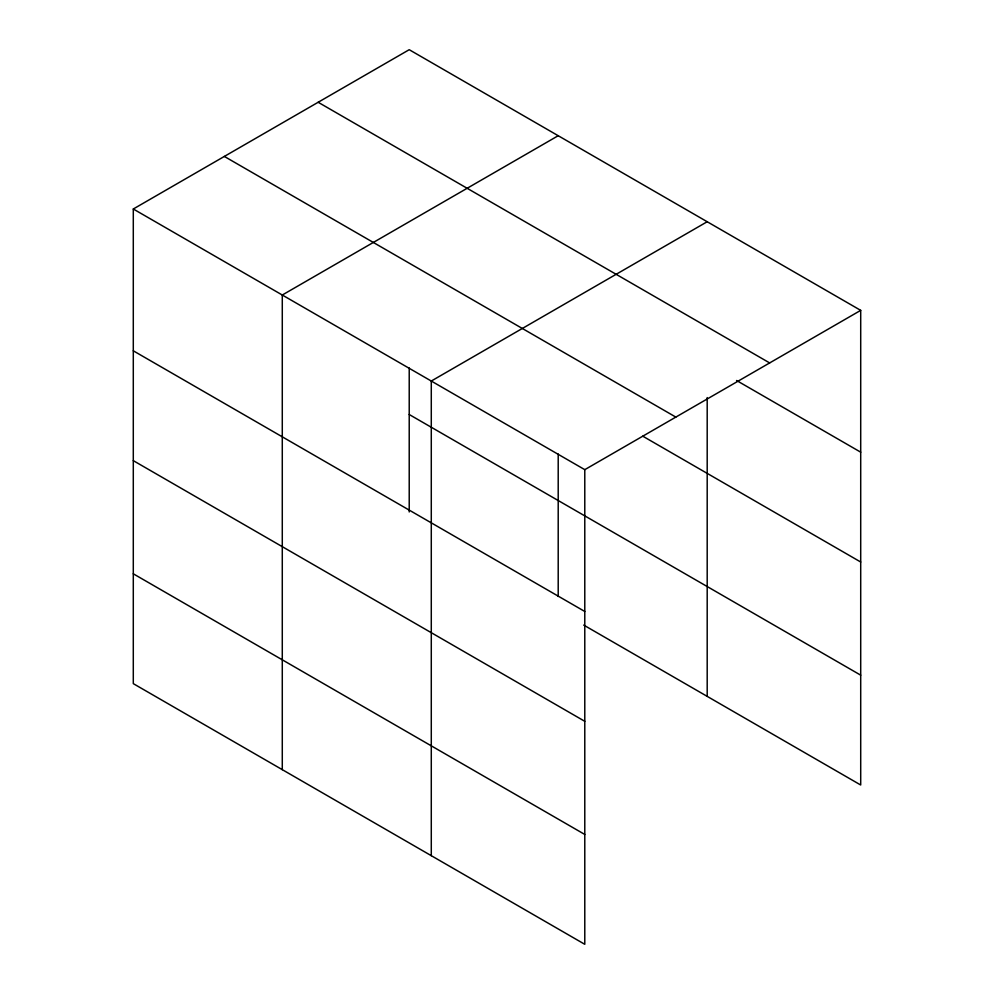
<?xml version="1.0" encoding="UTF-8"?>
<svg xmlns="http://www.w3.org/2000/svg" width="994" height="994" viewBox="0 0 994 994"><rect width="100%" height="100%" fill="white"/><g stroke="black" fill="none" stroke-linecap="round" stroke-linejoin="round"><path stroke-width="1.49" d="M707.194 397.575L707.194 696.372M133.295 209.001L584.783 469.665L584.783 944.3L133.295 683.636L133.295 209.001L409.217 49.7L860.705 310.364L860.705 784.999L583.714 625.077M558.206 135.718L282.284 295.019L282.284 769.654M707.194 221.737L431.284 381.037L431.284 855.672M584.783 469.665L860.705 310.364M318.167 102.27L769.654 362.934M736.566 380.503L860.705 452.171M224.346 156.431L675.833 417.095M642.77 436.18L860.705 562.008M409.217 414.51L860.705 675.162M133.295 350.807L584.783 611.472M133.295 460.644L584.783 721.309M133.295 573.799L584.783 834.463M558.206 454.022L558.206 596.437M409.217 368.004L409.217 511.96"/></g></svg>
